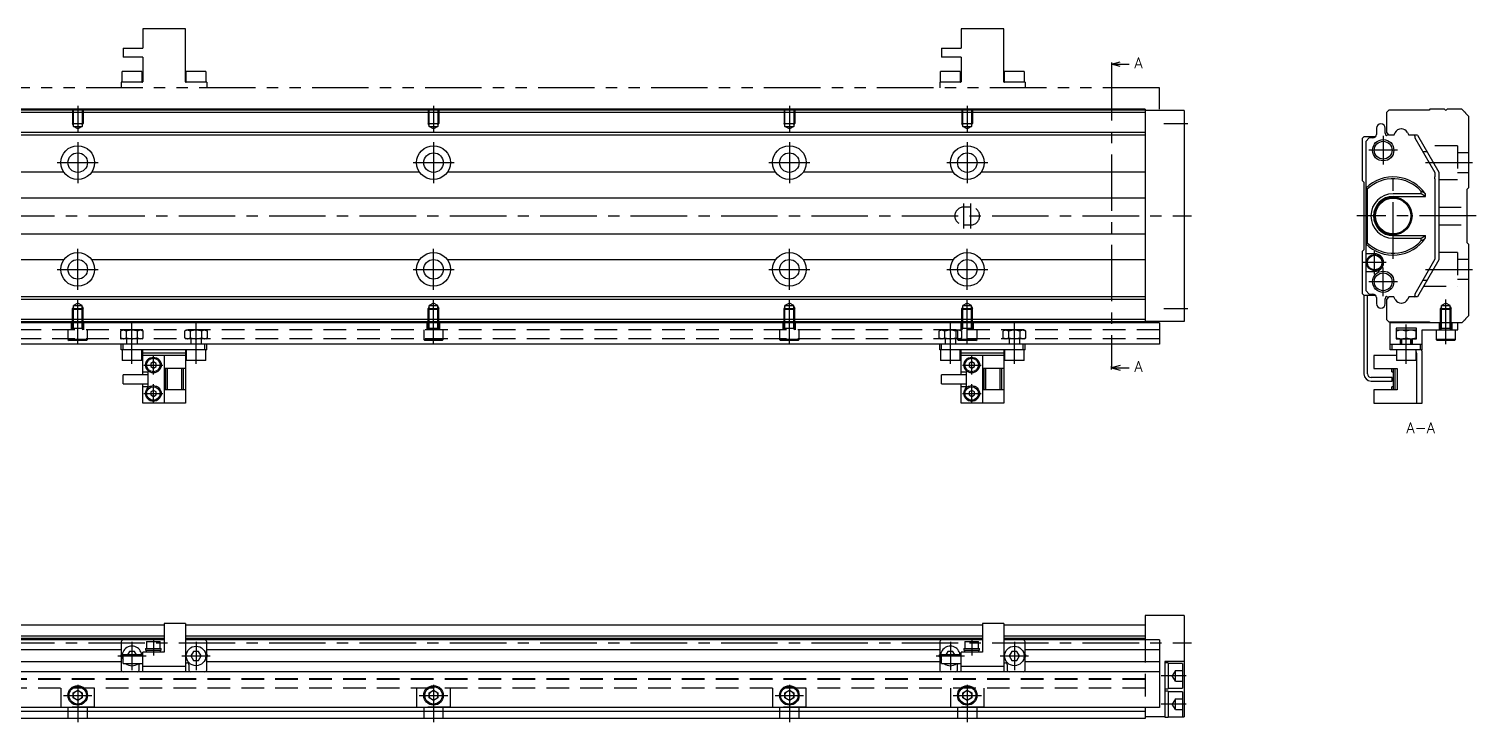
# Model space of a CAD drawing. Extents: x -2 to 794, y -8 to 204.
# Drawn here: x 387.7 to 794.4, y 9 to 203.9 of the extents above; entities that cross this region are included whole.
import ezdxf

# ---------------------------------------------------------------- set-up
doc = ezdxf.new("R2010")
doc.units = 0
doc.header["$LTSCALE"] = 0.5
for name, pattern in [('CENTER', [50.8, 31.75, -6.35, 6.35, -6.35]), ('DASHED', [19.05, 12.7, -6.35]), ('PHANTOM', [63.5, 31.75, -6.35, 6.35, -6.35, 6.35, -6.35])]:
    doc.linetypes.add(name, pattern=pattern)
for name, color, linetype in [('MSM_CENTER', 1, 'CENTER'), ('MSM_CONTINUOUS', 7, 'CONTINUOUS'), ('MSM_DASHED', 4, 'DASHED'), ('MSM_IMAGINARY', 6, 'PHANTOM'), ('MSM_NARROW', 5, 'CONTINUOUS'), ('MSM_PART_NUMBER', 7, 'CONTINUOUS')]:
    doc.layers.add(name, color=color, linetype=linetype)
doc.styles.get("Standard").update_dxf_attribs({"font": 'txt.shx', "height": 3, "bigfont": 'bigfont.shx'})

msp = doc.modelspace()

# ---------------------------------------------------------------- linework, layer by layer
at = {"layer": 'MSM_CENTER'}
for p, q in [((691.92, 193.98), (691.92, 108.62)), ((401.4, 182.3), (401.4, 174.79)), ((501.4, 182.3), (501.4, 174.79)), ((601.4, 182.3), (601.4, 174.79)), ((651.4, 182.3), (651.4, 174.79)), ((706.65, 177.3), (713.4, 177.3)), ((401.4, 172.05), (401.4, 160.55)), ((501.4, 172.05), (501.4, 160.55)), ((601.4, 172.05), (601.4, 160.55)), ((651.4, 172.05), (651.4, 160.55)), ((768.3, 173.8), (768.3, 165.8)), ((772.3, 169.8), (764.3, 169.8)), ((395.65, 166.3), (407.15, 166.3)), ((495.65, 166.3), (507.15, 166.3)), ((595.65, 166.3), (607.15, 166.3)), ((645.65, 166.3), (657.15, 166.3)), ((771.1, 139.3), (771.1, 163.3)), ((780.22, 166.3), (793.4, 166.3)), ((650.4, 147.8), (650.4, 154.8)), ((652.4, 147.8), (652.4, 154.8)), ((-2, 151.3), (714.4, 151.3)), ((794.4, 151.3), (760.9, 151.3)), ((401.4, 130.55), (401.4, 142.05)), ((501.4, 130.55), (501.4, 142.05)), ((601.4, 130.55), (601.4, 142.05)), ((651.4, 130.55), (651.4, 142.05)), ((765.9, 134.95), (765.9, 141.45)), ((395.65, 136.3), (407.15, 136.3)), ((495.65, 136.3), (507.15, 136.3)), ((595.65, 136.3), (607.15, 136.3)), ((645.65, 136.3), (657.15, 136.3)), ((769.15, 138.2), (762.65, 138.2)), ((768.3, 128.8), (768.3, 136.8)), ((780.22, 136.3), (793.4, 136.3)), ((772.3, 132.8), (764.3, 132.8)), ((401.4, 115.25), (401.4, 127.81)), ((501.4, 115.25), (501.4, 127.81)), ((601.4, 115.25), (601.4, 127.81)), ((651.4, 115.25), (651.4, 127.81)), ((785.9, 115.25), (785.9, 127.81)), ((706.65, 125.3), (713.4, 125.3)), ((416.65, 109.7), (416.65, 121.05)), ((434.65, 109.7), (434.65, 121.05)), ((646.65, 109.7), (646.65, 121.05)), ((664.65, 109.7), (664.65, 121.05)), ((774.8, 109.7), (774.8, 120.8)), ((422.65, 106.77), (422.65, 112.02)), ((652.65, 106.77), (652.65, 112.02)), ((420.02, 109.4), (425.27, 109.4)), ((650.02, 109.4), (655.27, 109.4)), ((422.65, 98.77), (422.65, 104.02)), ((652.65, 98.77), (652.65, 104.02)), ((420.02, 101.4), (425.27, 101.4)), ((650.02, 101.4), (655.27, 101.4)), ((422.65, 32.7), (422.65, 27.7)), ((652.65, 32.7), (652.65, 27.7)), ((-2, 31.3), (714.4, 31.3)), ((416.65, 31.6), (416.65, 23.6)), ((434.65, 31.6), (434.65, 23.6)), ((646.65, 31.6), (646.65, 23.6)), ((664.65, 31.6), (664.65, 23.6)), ((412.65, 27.6), (420.65, 27.6)), ((430.65, 27.6), (438.65, 27.6)), ((642.65, 27.6), (650.65, 27.6)), ((660.65, 27.6), (668.65, 27.6)), ((712.9, 22), (705.9, 22)), ((397.4, 16.5), (405.4, 16.5)), ((401.4, 19.5), (401.4, 9)), ((497.4, 16.5), (505.4, 16.5)), ((501.4, 19.5), (501.4, 9)), ((597.4, 16.5), (605.4, 16.5)), ((601.4, 19.5), (601.4, 9)), ((647.4, 16.5), (655.4, 16.5)), ((651.4, 19.5), (651.4, 9)), ((712.9, 14), (705.9, 14))]:
    msp.add_line(p, q, dxfattribs=at)
at = {"layer": 'MSM_CONTINUOUS'}
for p, q in [((691.92, 193.98), (694.42, 194.65)), ((691.92, 194.48), (691.92, 193.48)), ((694.42, 193.31), (691.92, 193.98)), ((691.92, 193.98), (696.92, 193.98)), ((701.4, 181.3), (151.4, 181.3)), ((701.4, 181.1), (151.4, 181.1)), ((701.4, 180.4), (151.4, 180.4)), ((701.4, 181.3), (701.4, 121.3)), ((712.4, 181), (701.4, 181)), ((712.4, 181), (712.4, 121.6)), ((769.9, 181.1), (769.2, 180.4)), ((769.2, 180.4), (769.2, 174.75)), ((781.2, 181.1), (769.9, 181.1)), ((781.4, 181.3), (781.2, 181.1)), ((785.5, 181.3), (781.4, 181.3)), ((790.4, 181.3), (786.3, 181.3)), ((792.4, 179.3), (790.4, 181.3)), ((792.4, 159.3), (792.4, 179.3)), ((766.4, 175.95), (766.4, 174.25)), ((768.9, 174.55), (768.9, 175.95)), ((701.4, 174.75), (287.4, 174.75)), ((701.4, 174.05), (287.4, 174.05)), ((762.9, 173.55), (762.4, 173.05)), ((762.4, 173.05), (762.4, 161.3)), ((766.11, 173.55), (762.9, 173.55)), ((764.4, 173.25), (763.4, 172.25)), ((763.4, 172.25), (763.4, 130.35)), ((765.4, 173.25), (764.4, 173.25)), ((769.2, 174.75), (769.9, 174.05)), ((769.85, 174.1), (769.7, 174.1)), ((771.25, 174.05), (769.9, 174.05)), ((771.25, 174.05), (771.62, 174.7)), ((775.12, 174.8), (775.55, 174.05)), ((777.9, 174.05), (775.55, 174.05)), ((777.24, 173.2), (777.24, 173.6)), ((782.9, 163.39), (777.24, 173.2)), ((777.9, 174.05), (783.9, 163.66)), ((780.64, 169.3), (779.49, 169.3)), ((397.45, 163.66), (305.35, 163.66)), ((497.45, 163.66), (405.35, 163.66)), ((597.45, 163.66), (505.35, 163.66)), ((647.45, 163.66), (605.35, 163.66)), ((701.4, 163.66), (655.35, 163.66)), ((782.9, 162.45), (782.9, 163.39)), ((783.9, 163.66), (783.9, 138.94)), ((762.4, 161.3), (762.9, 160.8)), ((762.9, 160.8), (762.9, 141.8)), ((763.9, 158.9), (763.4, 159.16)), ((763.9, 143.7), (763.9, 158.9)), ((782.9, 139.21), (782.9, 161.65)), ((791.9, 158.8), (792.4, 159.3)), ((791.9, 143.8), (791.9, 158.8)), ((701.4, 156.3), (295.4, 156.3)), ((778.95, 157.56), (771.1, 157.56)), ((771.1, 156.8), (780.2, 156.8)), ((778.95, 157.56), (778.95, 158.23)), ((780.2, 156.8), (778.95, 157.56)), ((780.2, 156.8), (780.2, 157.48)), ((295.4, 146.3), (701.4, 146.3)), ((763.4, 143.44), (763.9, 143.7)), ((771.1, 145.8), (780.2, 145.8)), ((771.1, 145.04), (778.95, 145.04)), ((778.95, 145.04), (780.2, 145.8)), ((778.95, 144.37), (778.95, 145.04)), ((780.2, 145.12), (780.2, 145.8)), ((792.4, 143.3), (791.9, 143.8)), ((792.4, 123.3), (792.4, 143.3)), ((397.45, 138.94), (305.35, 138.94)), ((497.45, 138.94), (405.35, 138.94)), ((597.45, 138.94), (505.35, 138.94)), ((647.45, 138.94), (605.35, 138.94)), ((701.4, 138.94), (655.35, 138.94)), ((762.9, 141.8), (762.4, 141.3)), ((762.4, 141.3), (762.4, 129.55)), ((765.9, 140.7), (763.4, 140.7)), ((777.24, 129.4), (782.9, 139.21)), ((783.9, 138.94), (777.9, 128.55)), ((763.4, 135.7), (765.9, 135.7)), ((763.4, 130.35), (764.4, 129.35)), ((779.49, 133.3), (780.64, 133.3)), ((701.4, 128.55), (287.4, 128.55)), ((701.4, 127.85), (287.4, 127.85)), ((762.4, 129.55), (762.9, 129.05)), ((762.9, 129.05), (766.11, 129.05)), ((762.9, 129.05), (762.9, 106.9)), ((763.9, 106.9), (763.9, 129.05)), ((764.4, 129.35), (765.4, 129.35)), ((766.4, 128.35), (766.4, 126.65)), ((768.9, 126.65), (768.9, 128.05)), ((769.9, 128.55), (769.2, 127.85)), ((769.2, 127.85), (769.2, 122.2)), ((769.7, 128.5), (769.85, 128.5)), ((771.25, 128.55), (769.9, 128.55)), ((771.68, 127.8), (771.25, 128.55)), ((775.55, 128.55), (775.18, 127.9)), ((777.9, 128.55), (775.55, 128.55)), ((777.24, 129), (777.24, 129.4)), ((701.4, 122.2), (256.4, 122.2)), ((769.2, 122.2), (769.9, 121.5)), ((790.4, 121.3), (792.4, 123.3)), ((701.4, 121.5), (256.4, 121.5)), ((705.4, 121.3), (256.4, 121.3)), ((712.4, 121.6), (701.4, 121.6)), ((705.4, 121.3), (705.4, 115.3)), ((769.9, 121.5), (781.2, 121.5)), ((790.4, 121.3), (770.3, 121.3)), ((770.3, 113.7), (770.3, 121.3)), ((777.65, 119.8), (771.95, 119.8)), ((771.95, 119.8), (771.95, 116.8)), ((777.55, 119.2), (772.05, 119.2)), ((772.05, 116.8), (772.05, 119.2)), ((774.8, 118.95), (773.42, 119.2)), ((774.8, 117.05), (774.8, 118.95)), ((777.55, 118.95), (776.17, 119.2)), ((777.55, 116.8), (777.55, 119.2)), ((777.65, 116.8), (777.65, 119.8)), ((779.3, 119.3), (789.3, 119.3)), ((779.3, 113.7), (779.3, 119.3)), ((781.2, 121.5), (781.4, 121.3)), ((783.15, 119.3), (783.15, 116.6)), ((788.65, 116.6), (788.65, 119.3)), ((789.3, 119.3), (789.3, 121.3)), ((705.4, 115.3), (256.4, 115.3)), ((413.65, 113.7), (413.65, 115.3)), ((414.15, 113.7), (414.15, 115.3)), ((437.15, 113.7), (437.15, 115.3)), ((437.65, 113.7), (437.65, 115.3)), ((643.65, 113.7), (643.65, 115.3)), ((644.15, 113.7), (644.15, 115.3)), ((667.15, 113.7), (667.15, 115.3)), ((667.65, 113.7), (667.65, 115.3)), ((770.3, 115.3), (779.3, 115.3)), ((770.8, 113.7), (770.8, 115.3)), ((771.95, 116.8), (777.65, 116.8)), ((772.05, 117.05), (773.42, 116.8)), ((773.1, 116.8), (773.1, 115.3)), ((773.3, 116.8), (773.3, 115.3)), ((774.8, 117.05), (776.17, 116.8)), ((776.3, 115.3), (776.3, 116.8)), ((776.5, 115.3), (776.5, 116.8)), ((778.8, 113.7), (778.8, 115.3)), ((783.15, 116.6), (783.45, 116.3)), ((788.65, 116.6), (783.15, 116.6)), ((788.35, 116.3), (783.45, 116.3)), ((788.35, 116.3), (788.65, 116.6)), ((437.65, 113.7), (413.65, 113.7)), ((413.9, 113.7), (413.9, 110.7)), ((419.4, 110.7), (413.9, 110.7)), ((419.4, 110.7), (419.4, 113.7)), ((419.65, 106.65), (419.65, 113.57)), ((431.65, 112.7), (419.65, 112.7)), ((431.65, 112.1), (419.65, 112.1)), ((422.65, 110.27), (421.9, 109.83)), ((421.9, 109.83), (421.9, 108.97)), ((423.4, 109.83), (422.65, 110.27)), ((423.4, 108.97), (423.4, 109.83)), ((425.65, 112.1), (425.65, 98.7)), ((431.65, 113.57), (431.65, 98.7)), ((431.9, 113.7), (431.9, 110.7)), ((437.4, 110.7), (431.9, 110.7)), ((437.4, 110.7), (437.4, 113.7)), ((667.65, 113.7), (643.65, 113.7)), ((643.9, 113.7), (643.9, 110.7)), ((649.4, 110.7), (643.9, 110.7)), ((649.4, 110.7), (649.4, 113.7)), ((649.65, 106.65), (649.65, 113.57)), ((661.65, 112.7), (649.65, 112.7)), ((661.65, 112.1), (649.65, 112.1)), ((652.65, 110.27), (651.9, 109.83)), ((651.9, 109.83), (651.9, 108.97)), ((653.4, 109.83), (652.65, 110.27)), ((653.4, 108.97), (653.4, 109.83)), ((655.65, 112.1), (655.65, 98.7)), ((661.65, 113.57), (661.65, 98.7)), ((661.9, 113.7), (661.9, 110.7)), ((667.4, 110.7), (661.9, 110.7)), ((667.4, 110.7), (667.4, 113.7)), ((765.7, 112.1), (765.7, 108.4)), ((772.05, 112.1), (765.7, 112.1)), ((779.3, 113.7), (770.3, 113.7)), ((772.05, 113.7), (772.05, 110.7)), ((777.55, 110.7), (772.05, 110.7)), ((777.55, 110.7), (777.55, 113.7)), ((777.7, 112.1), (777.55, 112.1)), ((777.7, 112.7), (777.7, 98.7)), ((779.3, 98.7), (779.3, 112.7)), ((421.15, 106.65), (414.15, 106.65)), ((414.15, 104.15), (414.15, 106.65)), ((421.15, 107.4), (419.65, 107.4)), ((421.15, 103.4), (421.15, 107.4)), ((421.9, 108.97), (422.65, 108.53)), ((422.65, 108.53), (423.4, 108.97)), ((431.65, 108.4), (425.65, 108.4)), ((426.15, 102.4), (426.15, 108.4)), ((426.65, 102.4), (426.65, 108.4)), ((430.65, 102.4), (430.65, 108.4)), ((431.15, 102.4), (431.15, 108.4)), ((651.15, 106.65), (644.15, 106.65)), ((644.15, 104.15), (644.15, 106.65)), ((651.15, 107.4), (649.65, 107.4)), ((651.15, 103.4), (651.15, 107.4)), ((651.9, 108.97), (652.65, 108.53)), ((652.65, 108.53), (653.4, 108.97)), ((661.65, 108.4), (655.65, 108.4)), ((656.15, 102.4), (656.15, 108.4)), ((656.65, 102.4), (656.65, 108.4)), ((660.65, 102.4), (660.65, 108.4)), ((661.15, 102.4), (661.15, 108.4)), ((694.42, 109.29), (691.92, 108.62)), ((691.92, 108.12), (691.92, 109.12)), ((691.92, 108.62), (694.42, 107.95)), ((691.92, 108.62), (696.92, 108.62)), ((770.8, 105.9), (764.9, 105.9)), ((765.7, 108.4), (772.2, 108.4)), ((770.7, 107.5), (770.7, 108.4)), ((770.7, 107.5), (771.2, 107.5)), ((770.8, 104.9), (770.8, 105.9)), ((771.2, 102.4), (771.2, 108.4)), ((771.7, 102.4), (771.7, 108.4)), ((772.2, 108.4), (772.2, 102.4)), ((414.15, 104.15), (421.15, 104.15)), ((419.65, 98.7), (419.65, 104.15)), ((419.65, 103.4), (421.15, 103.4)), ((422.65, 102.27), (421.9, 101.83)), ((421.9, 101.83), (421.9, 100.97)), ((423.4, 101.83), (422.65, 102.27)), ((423.4, 100.97), (423.4, 101.83)), ((431.65, 102.4), (425.65, 102.4)), ((644.15, 104.15), (651.15, 104.15)), ((649.65, 98.7), (649.65, 104.15)), ((649.65, 103.4), (651.15, 103.4)), ((652.65, 102.27), (651.9, 101.83)), ((651.9, 101.83), (651.9, 100.97)), ((653.4, 101.83), (652.65, 102.27)), ((653.4, 100.97), (653.4, 101.83)), ((661.65, 102.4), (655.65, 102.4)), ((764.9, 104.9), (770.8, 104.9)), ((765.7, 102.4), (765.7, 98.7)), ((772.2, 102.4), (765.7, 102.4)), ((771.2, 103.3), (770.7, 103.3)), ((770.7, 102.4), (770.7, 103.3)), ((431.65, 98.7), (419.65, 98.7)), ((421.9, 100.97), (422.65, 100.53)), ((422.65, 100.53), (423.4, 100.97)), ((661.65, 98.7), (649.65, 98.7)), ((651.9, 100.97), (652.65, 100.53)), ((652.65, 100.53), (653.4, 100.97)), ((765.7, 98.7), (779.3, 98.7)), ((431.65, 36.7), (425.65, 36.7)), ((425.65, 36.7), (425.65, 28.7)), ((431.65, 36.7), (431.65, 23.1)), ((655.65, 36.7), (655.65, 28.7)), ((661.65, 36.7), (655.65, 36.7)), ((661.65, 36.7), (661.65, 23.1)), ((712.4, 39), (701.4, 39)), ((701.4, 39), (701.4, 32.1)), ((712.4, 39), (712.4, 10.5)), ((425.65, 33.2), (256.4, 33.2)), ((295.4, 36.3), (425.65, 36.3)), ((431.65, 36.3), (655.65, 36.3)), ((655.65, 33.2), (431.65, 33.2)), ((661.65, 36.3), (701.4, 36.3)), ((701.4, 33.2), (661.65, 33.2)), ((413.65, 29.3), (207.65, 29.3)), ((425.65, 32.5), (256.4, 32.5)), ((425.65, 32.1), (256.4, 32.1)), ((413.65, 31.6), (413.65, 23.6)), ((415.93, 28.85), (415.41, 27.95)), ((417.37, 28.85), (415.93, 28.85)), ((417.89, 27.95), (417.37, 28.85)), ((425.65, 28.7), (419.65, 28.7)), ((419.65, 23.1), (419.65, 28.7)), ((420.45, 29.7), (420.45, 29.2)), ((420.45, 29.7), (424.85, 29.7)), ((420.45, 29.2), (424.85, 29.2)), ((420.65, 29.2), (420.65, 28.7)), ((420.75, 31.7), (420.75, 29.7)), ((420.75, 31.7), (424.55, 31.7)), ((424.55, 29.7), (424.55, 31.7)), ((424.65, 28.7), (424.65, 29.2)), ((424.85, 29.2), (424.85, 29.7)), ((655.65, 32.5), (431.65, 32.5)), ((655.65, 32.1), (431.65, 32.1)), ((433.93, 28.85), (433.21, 27.6)), ((435.37, 28.85), (433.93, 28.85)), ((436.09, 27.6), (435.37, 28.85)), ((437.65, 23.6), (437.65, 31.6)), ((643.65, 29.3), (437.65, 29.3)), ((643.65, 31.6), (643.65, 23.6)), ((645.93, 28.85), (645.41, 27.95)), ((647.37, 28.85), (645.93, 28.85)), ((647.89, 27.95), (647.37, 28.85)), ((655.65, 28.7), (649.65, 28.7)), ((649.65, 23.1), (649.65, 28.7)), ((650.45, 29.7), (650.45, 29.2)), ((650.45, 29.7), (654.85, 29.7)), ((650.45, 29.2), (654.85, 29.2)), ((650.65, 29.2), (650.65, 28.7)), ((650.75, 31.7), (650.75, 29.7)), ((650.75, 31.7), (654.55, 31.7)), ((654.55, 29.7), (654.55, 31.7)), ((654.65, 28.7), (654.65, 29.2)), ((654.85, 29.2), (654.85, 29.7)), ((701.4, 32.5), (661.65, 32.5)), ((705.4, 32.1), (661.65, 32.1)), ((663.93, 28.85), (663.21, 27.6)), ((665.37, 28.85), (663.93, 28.85)), ((666.09, 27.6), (665.37, 28.85)), ((667.65, 23.6), (667.65, 31.6)), ((705.4, 29.3), (667.65, 29.3)), ((705.4, 32.1), (705.4, 13.1)), ((413.65, 25.9), (207.65, 25.9)), ((413.47, 27.6), (413.65, 27.9)), ((413.65, 27.3), (413.47, 27.6)), ((419.65, 27.95), (414.15, 27.95)), ((414.15, 25.45), (414.15, 27.95)), ((414.15, 25.45), (419.65, 25.45)), ((418.65, 23.6), (418.65, 25.2)), ((419.65, 24.7), (431.65, 24.7)), ((431.65, 25.7), (432.15, 25.7)), ((432.65, 25.2), (432.65, 23.6)), ((433.21, 27.6), (433.93, 26.35)), ((433.93, 26.35), (435.37, 26.35)), ((435.37, 26.35), (436.09, 27.6)), ((437.83, 27.6), (437.61, 27.22)), ((437.65, 27.9), (437.83, 27.6)), ((643.65, 25.9), (437.65, 25.9)), ((643.47, 27.6), (643.65, 27.9)), ((643.65, 27.3), (643.47, 27.6)), ((649.65, 27.95), (644.15, 27.95)), ((644.15, 25.45), (644.15, 27.95)), ((644.15, 25.45), (649.65, 25.45)), ((648.65, 23.6), (648.65, 25.2)), ((649.65, 24.7), (661.65, 24.7)), ((661.65, 25.7), (662.15, 25.7)), ((662.65, 25.2), (662.65, 23.6)), ((663.21, 27.6), (663.93, 26.35)), ((663.93, 26.35), (665.37, 26.35)), ((665.37, 26.35), (666.09, 27.6)), ((667.83, 27.6), (667.61, 27.22)), ((667.65, 27.9), (667.83, 27.6)), ((705.4, 25.9), (667.65, 25.9)), ((712.4, 26), (706.9, 26)), ((706.9, 26), (706.9, 10.35)), ((707.9, 25.65), (706.9, 25.65)), ((707.9, 25.65), (707.9, 18.35)), ((711.9, 25.5), (707.9, 25.5)), ((711.9, 25.5), (711.9, 18.5)), ((705.4, 23.1), (147.4, 23.1)), ((400.15, 17.22), (401.4, 17.94)), ((400.15, 15.78), (400.15, 17.22)), ((401.4, 17.94), (402.65, 17.22)), ((402.65, 17.22), (402.65, 15.78)), ((500.15, 17.22), (501.4, 17.94)), ((500.15, 15.78), (500.15, 17.22)), ((501.4, 17.94), (502.65, 17.22)), ((502.65, 17.22), (502.65, 15.78)), ((600.15, 17.22), (601.4, 17.94)), ((600.15, 15.78), (600.15, 17.22)), ((601.4, 17.94), (602.65, 17.22)), ((602.65, 17.22), (602.65, 15.78)), ((650.15, 17.22), (651.4, 17.94)), ((650.15, 15.78), (650.15, 17.22)), ((651.4, 17.94), (652.65, 17.22)), ((652.65, 17.22), (652.65, 15.78)), ((706.9, 18.35), (707.9, 18.35)), ((707.9, 17.65), (706.9, 17.65)), ((707.9, 18.5), (711.9, 18.5)), ((707.9, 17.65), (707.9, 10.35)), ((711.9, 17.5), (707.9, 17.5)), ((711.9, 17.5), (711.9, 10.5)), ((705.4, 13.1), (147.4, 13.1)), ((401.4, 15.06), (400.15, 15.78)), ((402.65, 15.78), (401.4, 15.06)), ((501.4, 15.06), (500.15, 15.78)), ((502.65, 15.78), (501.4, 15.06)), ((601.4, 15.06), (600.15, 15.78)), ((602.65, 15.78), (601.4, 15.06)), ((651.4, 15.06), (650.15, 15.78)), ((652.65, 15.78), (651.4, 15.06)), ((701.4, 13.1), (701.4, 10)), ((701.4, 12), (151.4, 12)), ((701.4, 10), (151.4, 10)), ((706.9, 10.5), (701.4, 10.5)), ((706.9, 10.35), (707.9, 10.35)), ((707.9, 10.5), (712.4, 10.5))]:
    msp.add_line(p, q, dxfattribs=at)
for centre, radius in [((401.4, 166.3), 4.75), ((501.4, 166.3), 4.75), ((601.4, 166.3), 4.75), ((651.4, 166.3), 4.75), ((768.3, 169.8), 3), ((768.3, 169.8), 2.5), ((401.4, 166.3), 2.75), ((501.4, 166.3), 2.75), ((601.4, 166.3), 2.75), ((651.4, 166.3), 2.75), ((771.1, 151.3), 5.3), ((771.1, 151.3), 5), ((401.4, 136.3), 4.75), ((401.4, 136.3), 2.75), ((501.4, 136.3), 4.75), ((501.4, 136.3), 2.75), ((601.4, 136.3), 4.75), ((601.4, 136.3), 2.75), ((651.4, 136.3), 4.75), ((651.4, 136.3), 2.75), ((765.9, 138.2), 2.25), ((765.9, 138.2), 2.05), ((768.3, 132.8), 3), ((768.3, 132.8), 2.5), ((422.65, 109.4), 2.2), ((422.65, 109.4), 1.9), ((652.65, 109.4), 2.2), ((652.65, 109.4), 1.9), ((422.65, 101.4), 2.2), ((422.65, 101.4), 1.9), ((652.65, 101.4), 2.2), ((652.65, 101.4), 1.9), ((434.65, 27.6), 2.75), ((664.65, 27.6), 2.75), ((401.4, 16.5), 2.75), ((401.4, 16.5), 2.45), ((401.4, 16.5), 1.25), ((501.4, 16.5), 2.75), ((501.4, 16.5), 2.45), ((501.4, 16.5), 1.25), ((601.4, 16.5), 2.75), ((601.4, 16.5), 2.45), ((601.4, 16.5), 1.25), ((651.4, 16.5), 2.75), ((651.4, 16.5), 2.45), ((651.4, 16.5), 1.25)]:
    msp.add_circle(centre, radius, dxfattribs=at)
for centre, radius, start, end in [((785.9, 181.6), 0.5, 216.8699, 323.1301), ((789.9, 179), 2, 36.8699, 53.1301), ((767.65, 175.95), 1.25, 0, 180), ((773.55, 173.65), 2.2, 93.981, 151.4552), ((773.25, 173.65), 2.2, 31.4553, 86.019), ((765.4, 174.25), 1, 270, 0), ((769.9, 174.55), 1, 180, 228.766), ((769.7, 173.6), 0.5, 90, 156.6746), ((776.74, 173.6), 0.5, 0, 64.1915), ((771.1, 151.3), 11, 34.1804, 134.427), ((771.1, 151.3), 10.47, 41.4448, 133.4287), ((783.2, 162.05), 0.5, 126.8699, 233.1301), ((771.1, 151.3), 6.26, 90, 270), ((771.1, 151.3), 5.5, 90, 270), ((775.05, 150.3), 8.84, 54.3755, 63.8517), ((771.1, 151.3), 11, 225.573, 325.8196), ((771.1, 151.3), 10.47, 226.5713, 318.5552), ((775.05, 152.3), 8.83, 296.1475, 305.6253), ((765.9, 138.2), 2.5, 270, 90), ((765.4, 128.35), 1, 0, 90), ((767.65, 126.65), 1.25, 180, 0), ((769.9, 128.05), 1, 131.234, 180), ((769.7, 129), 0.5, 203.3254, 270), ((773.55, 128.95), 2.2, 211.4553, 266.019), ((773.25, 128.95), 2.2, 273.981, 331.4552), ((776.74, 129), 0.5, 295.8754, 0), ((789.9, 123.6), 2, 306.8699, 323.1301), ((773.61, 114.17), 5.03, 92.1474, 108.1088), ((776.42, 113.83), 5.37, 92.6597, 107.5964), ((773.26, 121.72), 4.93, 271.9773, 288.2788), ((776.09, 121.27), 4.47, 271.1335, 289.1226), ((419.43, 113.22), 0.474, 75.8416, 93.5777), ((419.54, 113.57), 0.114, 359.2421, 85.1843), ((431.76, 113.57), 0.114, 128.9711, 180.0605), ((431.87, 113.29), 0.411, 86.4451, 116.3724), ((649.43, 113.22), 0.474, 75.8416, 93.5777), ((649.54, 113.57), 0.114, 359.2421, 85.1843), ((661.76, 113.57), 0.114, 128.9711, 180.0605), ((661.87, 113.29), 0.411, 86.4451, 116.3724), ((776.7, 112.7), 1, 0, 31.7883), ((776.7, 112.7), 2.6, 0, 22.6199), ((764.9, 106.9), 2, 180, 270), ((764.9, 106.9), 1, 180, 270), ((414.15, 31.6), 0.5, 90, 180), ((416.65, 27.6), 2.75, 7.312, 204.62), ((437.15, 31.6), 0.5, 0, 90), ((644.15, 31.6), 0.5, 90, 180), ((646.65, 27.6), 2.75, 7.312, 204.62), ((667.15, 31.6), 0.5, 0, 90), ((416.65, 27.6), 2.75, 231.4273, 308.5727), ((419.15, 25.2), 0.5, 150, 180), ((419.22, 25.21), 0.429, 358.6925, 34.0177), ((432.15, 25.2), 0.501, 90.0618, 179.9383), ((432.15, 25.2), 0.5, 0, 90), ((646.65, 27.6), 2.75, 231.4273, 308.5727), ((649.15, 25.2), 0.5, 150, 180), ((649.22, 25.21), 0.429, 358.6925, 34.0177), ((662.15, 25.2), 0.501, 90.0618, 179.9383), ((662.15, 25.2), 0.5, 0, 90), ((414.15, 23.6), 0.5, 180, 270), ((418.15, 23.6), 0.5, 270, 0), ((433.15, 23.6), 0.5, 180, 270), ((437.15, 23.6), 0.5, 270, 360), ((644.15, 23.6), 0.5, 180, 270), ((648.15, 23.6), 0.5, 270, 0), ((663.15, 23.6), 0.5, 180, 270), ((667.15, 23.6), 0.5, 270, 360)]:
    msp.add_arc(centre, radius, start, end, dxfattribs=at)
at = {"layer": 'MSM_DASHED'}
for p, q in [((399.9, 181.3), (399.9, 177.3)), ((400.17, 176.5), (400.17, 181.3)), ((402.63, 181.3), (402.63, 176.5)), ((402.9, 181.3), (402.9, 177.3)), ((499.9, 181.3), (499.9, 177.3)), ((500.17, 176.5), (500.17, 181.3)), ((502.63, 181.3), (502.63, 176.5)), ((502.9, 181.3), (502.9, 177.3)), ((599.9, 181.3), (599.9, 177.3)), ((600.17, 176.5), (600.17, 181.3)), ((602.63, 181.3), (602.63, 176.5)), ((602.9, 181.3), (602.9, 177.3)), ((649.9, 181.3), (649.9, 177.3)), ((650.17, 176.5), (650.17, 181.3)), ((652.63, 181.3), (652.63, 176.5)), ((652.9, 181.3), (652.9, 177.3)), ((400.17, 176.83), (399.9, 177.3)), ((399.9, 177.3), (402.9, 177.3)), ((400.17, 176.5), (402.63, 176.5)), ((401.4, 175.79), (400.17, 176.5)), ((402.63, 176.5), (401.4, 175.79)), ((402.63, 176.83), (402.9, 177.3)), ((500.17, 176.83), (499.9, 177.3)), ((499.9, 177.3), (502.9, 177.3)), ((500.17, 176.5), (502.63, 176.5)), ((501.4, 175.79), (500.17, 176.5)), ((502.63, 176.5), (501.4, 175.79)), ((502.63, 176.83), (502.9, 177.3)), ((600.17, 176.83), (599.9, 177.3)), ((599.9, 177.3), (602.9, 177.3)), ((600.17, 176.5), (602.63, 176.5)), ((601.4, 175.79), (600.17, 176.5)), ((602.63, 176.5), (601.4, 175.79)), ((602.63, 176.83), (602.9, 177.3)), ((650.17, 176.83), (649.9, 177.3)), ((649.9, 177.3), (652.9, 177.3)), ((650.17, 176.5), (652.63, 176.5)), ((651.4, 175.79), (650.17, 176.5)), ((652.63, 176.5), (651.4, 175.79)), ((652.63, 176.83), (652.9, 177.3)), ((789.2, 171.05), (779.63, 171.05)), ((789.2, 171.05), (789.2, 161.55)), ((792.4, 169.05), (789.2, 169.05)), ((789.2, 163.55), (792.4, 163.55)), ((783.9, 161.55), (789.2, 161.55)), ((652.4, 153.8), (650.4, 153.8)), ((783.9, 153.8), (791.9, 153.8)), ((650.4, 148.8), (652.4, 148.8)), ((783.9, 148.8), (791.9, 148.8)), ((789.2, 141.05), (783.9, 141.05)), ((789.2, 141.05), (789.2, 131.55)), ((792.4, 139.05), (789.2, 139.05)), ((779.63, 131.55), (789.2, 131.55)), ((789.2, 133.55), (792.4, 133.55)), ((401.4, 126.81), (400.17, 126.1)), ((400.17, 126.1), (402.63, 126.1)), ((400.17, 119.77), (400.17, 126.1)), ((402.63, 126.1), (401.4, 126.81)), ((402.63, 119.77), (402.63, 126.1)), ((501.4, 126.81), (500.17, 126.1)), ((500.17, 126.1), (502.63, 126.1)), ((500.17, 119.77), (500.17, 126.1)), ((502.63, 126.1), (501.4, 126.81)), ((502.63, 119.77), (502.63, 126.1)), ((601.4, 126.81), (600.17, 126.1)), ((600.17, 126.1), (602.63, 126.1)), ((600.17, 119.77), (600.17, 126.1)), ((602.63, 126.1), (601.4, 126.81)), ((602.63, 119.77), (602.63, 126.1)), ((651.4, 126.81), (650.17, 126.1)), ((650.17, 119.77), (650.17, 126.1)), ((650.17, 126.1), (652.63, 126.1)), ((652.63, 126.1), (651.4, 126.81)), ((652.63, 119.77), (652.63, 126.1)), ((785.9, 126.81), (784.67, 126.1)), ((784.67, 119.77), (784.67, 126.1)), ((784.67, 126.1), (787.13, 126.1)), ((787.13, 126.1), (785.9, 126.81)), ((787.13, 119.77), (787.13, 126.1)), ((400.17, 125.77), (399.9, 125.3)), ((399.9, 125.3), (402.9, 125.3)), ((399.9, 125.03), (400.17, 125.3)), ((399.9, 119.3), (399.9, 125.3)), ((402.9, 125.03), (399.9, 125.03)), ((402.63, 125.77), (402.9, 125.3)), ((402.9, 125.03), (402.63, 125.3)), ((402.9, 119.3), (402.9, 125.3)), ((500.17, 125.77), (499.9, 125.3)), ((499.9, 125.3), (502.9, 125.3)), ((499.9, 125.03), (500.17, 125.3)), ((499.9, 119.3), (499.9, 125.3)), ((502.9, 125.03), (499.9, 125.03)), ((502.63, 125.77), (502.9, 125.3)), ((502.9, 125.03), (502.63, 125.3)), ((502.9, 119.3), (502.9, 125.3)), ((600.17, 125.77), (599.9, 125.3)), ((599.9, 125.3), (602.9, 125.3)), ((599.9, 125.03), (600.17, 125.3)), ((599.9, 119.3), (599.9, 125.3)), ((602.9, 125.03), (599.9, 125.03)), ((602.63, 125.77), (602.9, 125.3)), ((602.9, 125.03), (602.63, 125.3)), ((602.9, 119.3), (602.9, 125.3)), ((650.17, 125.77), (649.9, 125.3)), ((649.9, 125.3), (652.9, 125.3)), ((649.9, 125.03), (650.17, 125.3)), ((649.9, 119.3), (649.9, 125.3)), ((652.9, 125.03), (649.9, 125.03)), ((652.63, 125.77), (652.9, 125.3)), ((652.9, 125.03), (652.63, 125.3)), ((652.9, 119.3), (652.9, 125.3)), ((784.67, 125.77), (784.4, 125.3)), ((784.4, 119.3), (784.4, 125.3)), ((784.4, 125.3), (787.4, 125.3)), ((784.4, 125.03), (784.67, 125.3)), ((787.4, 125.03), (784.4, 125.03)), ((787.13, 125.77), (787.4, 125.3)), ((787.4, 125.03), (787.13, 125.3)), ((787.4, 119.3), (787.4, 125.3)), ((705.4, 119.3), (147.4, 119.3)), ((398.65, 119.3), (398.65, 116.6)), ((399.65, 119.3), (399.65, 121.3)), ((399.9, 119.3), (400.17, 119.77)), ((399.9, 119.77), (402.9, 119.77)), ((402.9, 119.3), (402.63, 119.77)), ((403.15, 119.3), (403.15, 121.3)), ((404.15, 116.6), (404.15, 119.3)), ((413.9, 119.2), (413.47, 118.95)), ((413.47, 117.05), (413.47, 118.95)), ((419.4, 119.2), (413.9, 119.2)), ((415.06, 118.95), (414.27, 119.2)), ((415.06, 117.05), (415.06, 118.95)), ((418.24, 117.05), (418.24, 118.95)), ((419.83, 118.95), (419.03, 119.2)), ((419.83, 118.95), (419.4, 119.2)), ((419.83, 117.05), (419.83, 118.95)), ((431.9, 119.2), (431.47, 118.95)), ((431.47, 117.05), (431.47, 118.95)), ((437.4, 119.2), (431.9, 119.2)), ((433.06, 118.95), (432.27, 119.2)), ((433.06, 117.05), (433.06, 118.95)), ((436.24, 117.05), (436.24, 118.95)), ((437.83, 118.95), (437.03, 119.2)), ((437.83, 118.95), (437.4, 119.2)), ((437.83, 117.05), (437.83, 118.95)), ((498.65, 119.3), (498.65, 116.6)), ((499.65, 119.3), (499.65, 121.3)), ((499.9, 119.3), (500.17, 119.77)), ((499.9, 119.77), (502.9, 119.77)), ((502.9, 119.3), (502.63, 119.77)), ((503.15, 119.3), (503.15, 121.3)), ((504.15, 116.6), (504.15, 119.3)), ((598.65, 119.3), (598.65, 116.6)), ((599.65, 119.3), (599.65, 121.3)), ((599.9, 119.3), (600.17, 119.77)), ((599.9, 119.77), (602.9, 119.77)), ((602.9, 119.3), (602.63, 119.77)), ((603.15, 119.3), (603.15, 121.3)), ((604.15, 116.6), (604.15, 119.3)), ((643.9, 119.2), (643.47, 118.95)), ((643.47, 117.04), (643.47, 118.95)), ((649.4, 119.2), (643.9, 119.2)), ((645.06, 118.95), (644.27, 119.2)), ((645.06, 117.04), (645.06, 118.95)), ((648.24, 117.04), (648.24, 118.95)), ((648.65, 119.3), (648.65, 116.6)), ((649.83, 118.95), (649.03, 119.2)), ((649.83, 118.95), (649.4, 119.2)), ((649.65, 119.3), (649.65, 121.3)), ((649.83, 117.04), (649.83, 118.95)), ((649.9, 119.3), (650.17, 119.77)), ((649.9, 119.77), (652.9, 119.77)), ((652.9, 119.3), (652.63, 119.77)), ((653.15, 119.3), (653.15, 121.3)), ((654.15, 116.6), (654.15, 119.3)), ((661.9, 119.2), (661.47, 118.95)), ((661.47, 117.04), (661.47, 118.95)), ((667.4, 119.2), (661.9, 119.2)), ((663.06, 118.95), (662.27, 119.2)), ((663.06, 117.04), (663.06, 118.95)), ((666.24, 117.04), (666.24, 118.95)), ((667.83, 118.95), (667.03, 119.2)), ((667.83, 118.95), (667.4, 119.2)), ((667.83, 117.04), (667.83, 118.95)), ((784.15, 119.3), (784.15, 121.3)), ((784.4, 119.77), (787.4, 119.77)), ((784.4, 119.3), (784.67, 119.77)), ((787.4, 119.3), (787.13, 119.77)), ((787.65, 119.3), (787.65, 121.3)), ((705.4, 116.8), (147.4, 116.8)), ((398.65, 116.6), (398.95, 116.3)), ((404.15, 116.6), (398.65, 116.6)), ((403.85, 116.3), (398.95, 116.3)), ((403.85, 116.3), (404.15, 116.6)), ((413.47, 117.05), (413.9, 116.8)), ((413.47, 117.05), (414.27, 116.8)), ((419.4, 116.8), (413.9, 116.8)), ((415.15, 116.8), (415.15, 115.3)), ((418.15, 115.3), (418.15, 116.8)), ((418.24, 117.05), (419.03, 116.8)), ((419.4, 116.8), (419.83, 117.05)), ((431.47, 117.05), (431.9, 116.8)), ((431.47, 117.05), (432.27, 116.8)), ((437.4, 116.8), (431.9, 116.8)), ((433.15, 116.8), (433.15, 115.3)), ((436.15, 115.3), (436.15, 116.8)), ((436.24, 117.05), (437.03, 116.8)), ((437.4, 116.8), (437.83, 117.05)), ((498.65, 116.6), (498.95, 116.3)), ((504.15, 116.6), (498.65, 116.6)), ((503.85, 116.3), (498.95, 116.3)), ((503.85, 116.3), (504.15, 116.6)), ((598.65, 116.6), (598.95, 116.3)), ((604.15, 116.6), (598.65, 116.6)), ((603.85, 116.3), (598.95, 116.3)), ((603.85, 116.3), (604.15, 116.6)), ((643.47, 117.04), (643.9, 116.8)), ((643.47, 117.04), (644.27, 116.8)), ((649.4, 116.8), (643.9, 116.8)), ((645.15, 116.8), (645.15, 115.3)), ((648.15, 115.3), (648.15, 116.8)), ((648.24, 117.04), (649.03, 116.8)), ((648.65, 116.6), (648.95, 116.3)), ((654.15, 116.6), (648.65, 116.6)), ((653.85, 116.3), (648.95, 116.3)), ((649.4, 116.8), (649.83, 117.04)), ((653.85, 116.3), (654.15, 116.6)), ((661.47, 117.04), (661.9, 116.8)), ((661.47, 117.04), (662.27, 116.8)), ((667.4, 116.8), (661.9, 116.8)), ((663.15, 116.8), (663.15, 115.3)), ((666.15, 115.3), (666.15, 116.8)), ((666.24, 117.04), (667.03, 116.8)), ((667.4, 116.8), (667.83, 117.04)), ((701.4, 32.1), (701.4, 14.64)), ((701.4, 21.2), (151.4, 21.2)), ((701.4, 21), (151.4, 21)), ((709.9, 23.5), (709.03, 22)), ((709.9, 20.5), (709.03, 22)), ((709.9, 20.5), (709.9, 23.5)), ((709.9, 23.5), (711.9, 23.5)), ((709.9, 20.5), (711.9, 20.5)), ((701.4, 18.5), (151.4, 18.5)), ((396.65, 18.5), (396.65, 13.2)), ((406.15, 13.2), (406.15, 18.5)), ((496.65, 18.5), (496.65, 13.2)), ((506.15, 13.2), (506.15, 18.5)), ((596.65, 18.5), (596.65, 13.2)), ((606.15, 13.2), (606.15, 18.5)), ((646.65, 18.5), (646.65, 13.2)), ((656.15, 13.2), (656.15, 18.5)), ((406.15, 13.2), (396.65, 13.2)), ((398.65, 13.2), (398.65, 10)), ((404.15, 10), (404.15, 13.2)), ((506.15, 13.2), (496.65, 13.2)), ((498.65, 13.2), (498.65, 10)), ((504.15, 10), (504.15, 13.2)), ((606.15, 13.2), (596.65, 13.2)), ((598.65, 13.2), (598.65, 10)), ((604.15, 10), (604.15, 13.2)), ((656.15, 13.2), (646.65, 13.2)), ((648.65, 13.2), (648.65, 10)), ((654.15, 10), (654.15, 13.2)), ((709.9, 15.5), (709.03, 14)), ((709.9, 12.5), (709.03, 14)), ((709.9, 12.5), (709.9, 15.5)), ((709.9, 15.5), (711.9, 15.5)), ((709.9, 12.5), (711.9, 12.5))]:
    msp.add_line(p, q, dxfattribs=at)
for centre, radius, start, end in [((650.4, 151.3), 2.5, 90, 270), ((652.4, 151.3), 2.5, 270, 90), ((414.45, 117.22), 1.99, 95.1303, 119.2549), ((416.65, 113.95), 5.25, 72.4118, 107.5882), ((419.14, 117.44), 1.76, 93.5736, 120.811), ((432.45, 117.22), 1.99, 95.1303, 119.2549), ((434.65, 113.95), 5.25, 72.4118, 107.5882), ((437.14, 117.44), 1.76, 93.5736, 120.811), ((644.45, 117.22), 1.99, 95.1303, 119.2549), ((646.65, 113.94), 5.25, 72.4118, 107.5882), ((649.14, 117.44), 1.76, 93.5736, 120.811), ((662.45, 117.22), 1.99, 95.1303, 119.2549), ((664.65, 113.94), 5.25, 72.4118, 107.5882), ((667.14, 117.44), 1.76, 93.5736, 120.811), ((414.11, 118.73), 1.94, 274.8328, 299.563), ((416.65, 122.05), 5.25, 252.4121, 287.5879), ((418.76, 119.08), 2.3, 276.7715, 297.6243), ((432.11, 118.73), 1.94, 274.8328, 299.563), ((434.65, 122.05), 5.25, 252.4121, 287.5879), ((436.76, 119.08), 2.3, 276.7715, 297.6243), ((644.11, 118.73), 1.94, 274.8328, 299.563), ((646.65, 122.05), 5.25, 252.4121, 287.5879), ((648.76, 119.08), 2.3, 276.7715, 297.6243), ((662.11, 118.73), 1.94, 274.8328, 299.563), ((664.65, 122.05), 5.25, 252.4121, 287.5879), ((666.76, 119.08), 2.3, 276.7715, 297.6243)]:
    msp.add_arc(centre, radius, start, end, dxfattribs=at)
at = {"layer": 'MSM_IMAGINARY'}
for p, q in [((419.65, 203.9), (419.65, 198.45)), ((431.65, 203.9), (419.65, 203.9)), ((431.65, 189.03), (431.65, 203.9)), ((661.65, 203.9), (649.65, 203.9)), ((649.65, 203.9), (649.65, 198.45)), ((661.65, 189.03), (661.65, 203.9)), ((414.15, 198.45), (419.65, 198.45)), ((414.15, 198.45), (414.15, 195.95)), ((419.65, 195.95), (414.15, 195.95)), ((419.65, 195.95), (419.65, 189.03)), ((644.15, 198.45), (644.15, 195.95)), ((644.15, 198.45), (649.65, 198.45)), ((649.65, 195.95), (644.15, 195.95)), ((649.65, 195.95), (649.65, 189.03)), ((419.4, 191.9), (413.9, 191.9)), ((413.9, 188.9), (413.9, 191.9)), ((419.4, 191.9), (419.4, 188.9)), ((431.9, 188.9), (431.9, 191.9)), ((437.4, 191.9), (431.9, 191.9)), ((437.4, 191.9), (437.4, 188.9)), ((643.9, 188.9), (643.9, 191.9)), ((649.4, 191.9), (643.9, 191.9)), ((649.4, 191.9), (649.4, 188.9)), ((667.4, 191.9), (661.9, 191.9)), ((661.9, 188.9), (661.9, 191.9)), ((667.4, 191.9), (667.4, 188.9)), ((705.4, 187.3), (256.4, 187.3)), ((413.65, 188.9), (413.65, 187.3)), ((419.4, 188.9), (413.65, 188.9)), ((437.65, 188.9), (431.9, 188.9)), ((437.65, 188.9), (437.65, 187.3)), ((643.65, 188.9), (643.65, 187.3)), ((649.4, 188.9), (643.65, 188.9)), ((667.65, 188.9), (661.9, 188.9)), ((667.65, 188.9), (667.65, 187.3)), ((705.4, 181.3), (705.4, 187.3))]:
    msp.add_line(p, q, dxfattribs=at)
for centre, radius, start, end in [((419.43, 189.38), 0.474, 266.4223, 284.1584), ((419.54, 189.03), 0.114, 274.8157, 0.7579), ((431.76, 189.03), 0.114, 179.9395, 231.0289), ((431.87, 189.31), 0.411, 243.6276, 273.5549), ((649.43, 189.38), 0.474, 266.4223, 284.1584), ((649.54, 189.03), 0.114, 274.8157, 0.7579), ((661.76, 189.03), 0.114, 179.9395, 231.0289), ((661.87, 189.31), 0.411, 243.6276, 273.5549)]:
    msp.add_arc(centre, radius, start, end, dxfattribs=at)
at = {"layer": 'MSM_NARROW'}
for p, q in [((773.57, 115.3), (773.57, 116.8)), ((776.03, 115.3), (776.03, 116.8))]:
    msp.add_line(p, q, dxfattribs=at)

# ---------------------------------------------------------------- texts
at = {"layer": 'MSM_PART_NUMBER'}
for s, p in [('A', (698.34, 192.85)), ('A', (698.34, 107.49)), ('A-A', (774.86, 90.23))]:
    msp.add_text(s, height=3, dxfattribs=at).set_placement(p)

doc.saveas('drawing.dxf')
